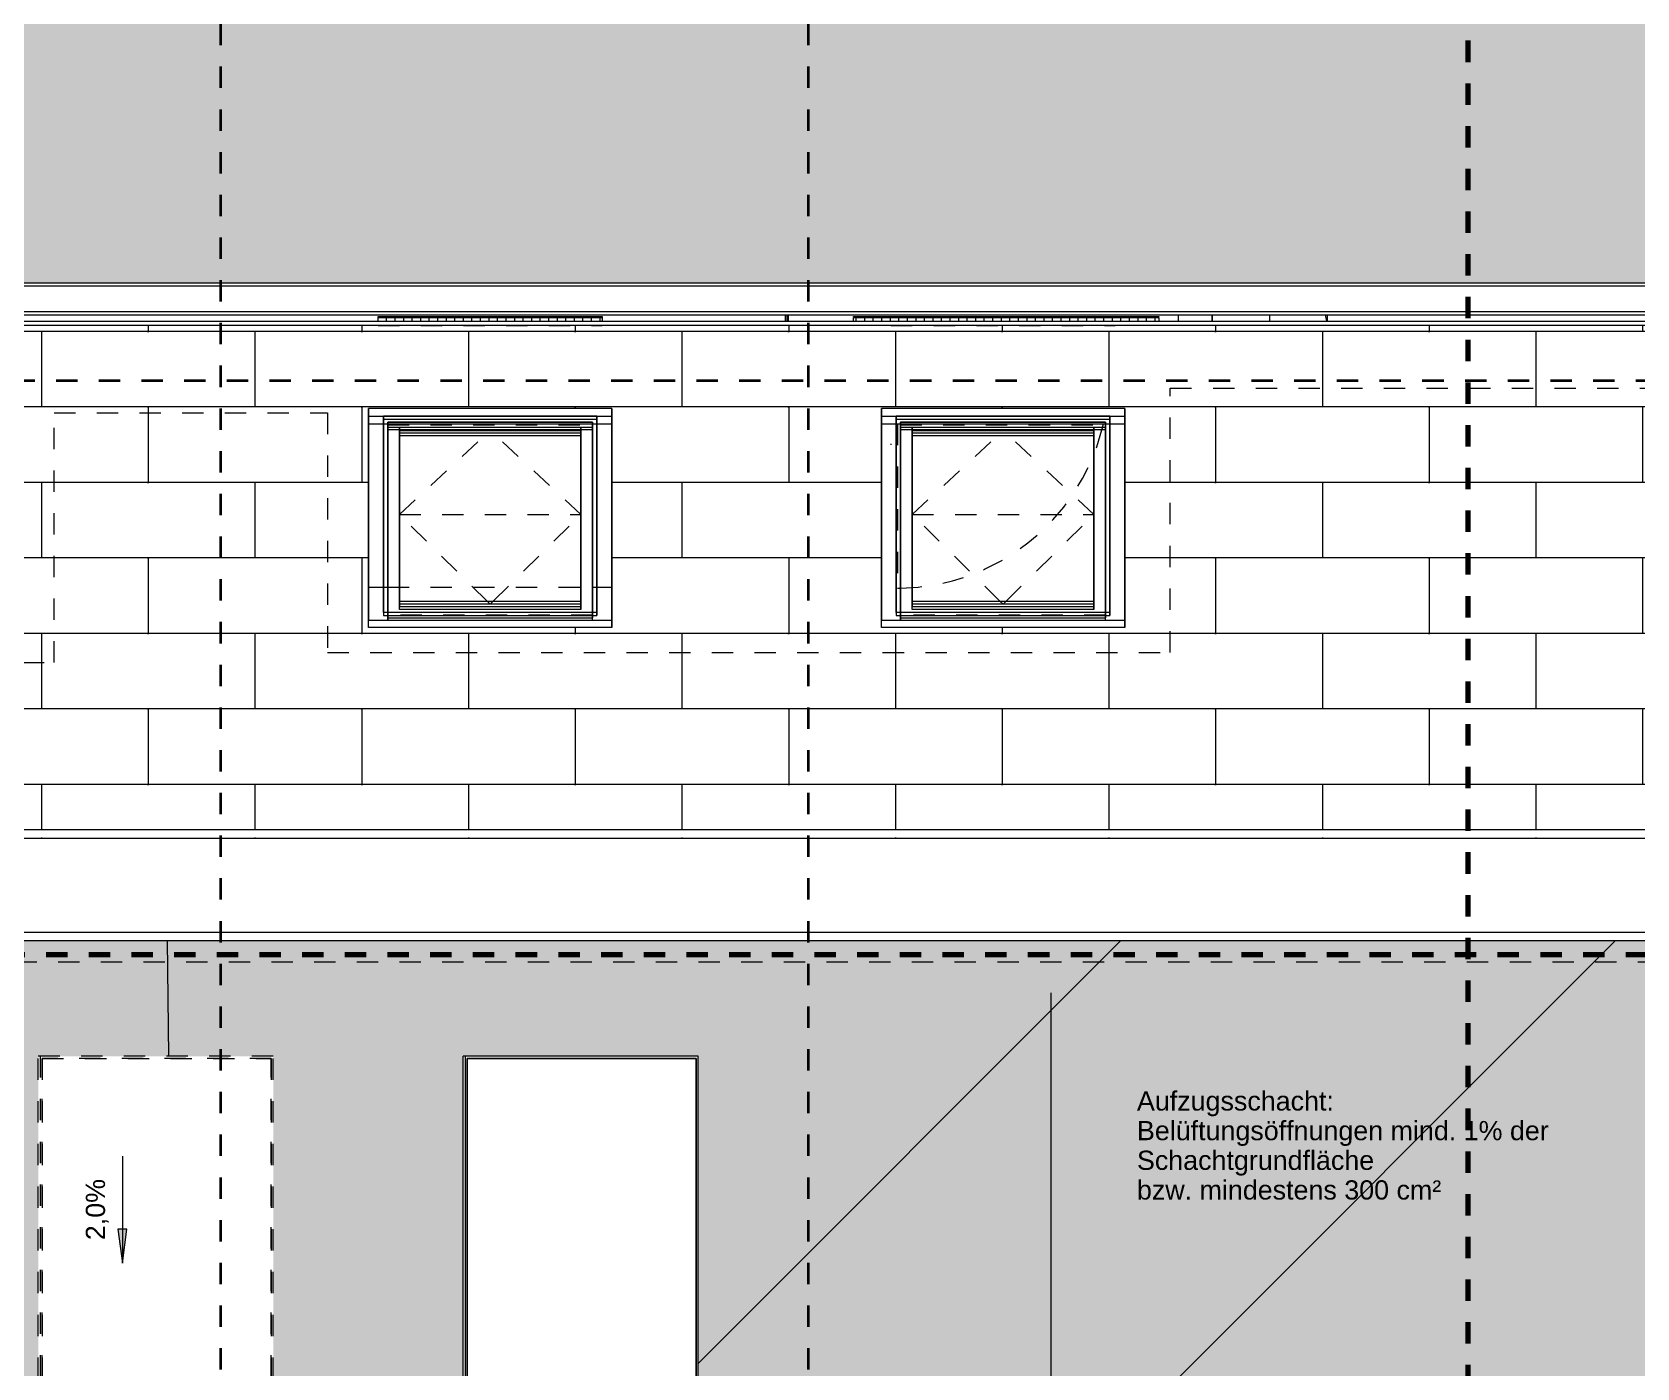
# Model space of a CAD drawing. Header units: metres. Extents: x 3.3 to 48.5, y 58.8 to 100.4.
# Drawn here: x 14.54 to 22.06, y 82.94 to 89.19 of the extents above; entities that cross this region are included whole.
import ezdxf

# ---------------------------------------------------------------- set-up
doc = ezdxf.new("R2010")
doc.units = ezdxf.units.M
for name, pattern in [('Achse', [0.009, 0.005, -0.002, 0, -0.002]), ('Strich', [0.00635, 0.003175, -0.003175]), ('Strich Punkt Mittel', [0.015875, 0.00635, -0.004763, 0, -0.004763]), ('Verdeckt', [0.003, 0.002, -0.001]), ('Verdeckt Oben', [0.00225, 0.0015, -0.00075])]:
    doc.linetypes.add(name, pattern=pattern)
for name, color, linetype, lineweight in [('A-DETL-GENF_', 92, 'Continuous', 13), ('A-FLOR-HRAL', 11, 'Continuous', 5), ('A-ROOF-OTLN', 132, 'Continuous', 5), ('A-ROOF-PATT', 132, 'Continuous', 13), ('A_2D', 7, 'Continuous', 5), ('A_Dach', 7, 'Continuous', 13), ('A_Decken', 8, 'Continuous', 13), ('A_Durchbruch', 7, 'Verdeckt', 5), ('A_Fenster', 7, 'Continuous', 13), ('A_Gelaender', 7, 'Continuous', 13), ('A_Raeume', 7, 'Continuous', 13), ('A_Raeume_', 7, 'Continuous', 5), ('A_Raster_', 1, 'Continuous', 9), ('A_Waende', 7, 'Continuous', 13), ('G-ANNO-DIMS_', 111, 'Continuous', 9), ('G-ANNO-SYMB_', 111, 'Continuous', 9), ('M-EQPM', 50, 'Continuous', 5), ('S-STRS', 31, 'Continuous', 13), ('S-STRS-ANNO_', 31, 'Continuous', 5), ('Text', 250, 'Continuous', 9)]:
    doc.layers.add(name, color=color, linetype=linetype, lineweight=lineweight)
doc.styles.add('Arial_1', font='arial.ttf', dxfattribs={"height": 0.09})
pattern_1 = [(228.007, (0.18288, 0.31208), (-2.0318916186, -2.2854183216), [0.03417, -3.383]), (184.969, (0.16002, 0.28669), (3.0484561691, 0.2540019391), [0.05864, -5.805]), (132.516, (0.1016, 0.28161), (2.5403073697, -2.7937891523), [0.04134, -4.093]), (267.273, (0.00254, 0.21812), (0.253996185, 5.0786668393), [0.05339, -5.286]), (292.838, (0, 0.16479), (-1.2698527249, 3.0470029274), [0.05235, -5.183]), (357.274, (0.02032, 0.11654), (-5.07967014, 0.2539551053), [0.0534, -5.287]), (37.689, (0.07366, 0.114), (-3.3023081407, -2.5397638277), [0.07061, -6.991]), (72.252, (0.12954, 0.15717), (1.778005175, 5.5869097272), [0.06666, -6.599]), (121.435, (0.14986, 0.22066), (-2.0322483687, 3.3017026713), [0.05357, -5.304]), (175.237, (0.12192, 0.26637), (2.793562267, -0.253928434), [0.06117, -2.997]), (222.392, (0.06096, 0.27145), (-3.04766884196, -2.7931589737), [0.0791, -7.831]), (138.82, (0.254, 0.21558), (-1.777671267, 1.5233964025), [0.027, -2.673]), (171.471, (0.23368, 0.23336), (3.3021888525, -0.5079247348), [0.05137, -5.085]), (224.994, (0.18288, 0.24098), (1.7e-06, -0.25395033), [0.03592, -0.32326]), (203.194, (0.1651, 0.27145), (1.269649148, 0.507732472), [0.01934, -1.915]), (291.805, (0.14732, 0.26383), (-0.25399169, 0.761853061), [0.02735, -1.34]), (30.959, (0.15748, 0.23844), (0.762001806, 0.507900117), [0.04443, -1.437]), (161.569, (0.19558, 0.26129), (0.50799946, -0.25394648), [0.03213, -0.77107]), (16.386, (0, 0.26383), (2.5402409495, 0.7618958376), [0.04501, -4.456]), (70.343, (0.04318, 0.27653), (-1.0158409634, -2.7930526678), [0.03775, -3.738]), (293.203, (0.19558, 0.31208), (-0.507931902, 1.269569378), [0.03868, -1.895]), (343.614, (0.21082, 0.27653), (-2.5402409495, 0.7618958376), [0.04501, -4.456]), (339.448, (0, 0.10638), (-1.269562447, 0.507723815), [0.0434, -2.127]), (294.779, (0.04064, 0.09115), (-1.270170545, 2.793875891), [0.03636, -3.6]), (66.797, (0.19812, 0.05813), (0.507931902, 1.269569378), [0.03868, -1.895]), (17.351, (0.21336, 0.09369), (-3.3023008244, -1.015905403), [0.04258, -4.215]), (69.44, (0.07366, 0.05813), (-0.507910437, -1.269488031), [0.0217, -2.148]), (101.312, (0.18288, 0.05813), (-0.25401686, 1.015909677), [0.01295, -1.282]), (165.966, (0.18034, 0.07083), (0.762001095, -0.25395347), [0.05236, -0.99489]), (186.008, (0.12954, 0.08353), (2.540368142, 0.2539986755), [0.04853, -4.804]), (303.695, (0.15748, 0.21558), (-0.25399657, 0.50789492), [0.03663, -0.87906]), (353.159, (0.1778, 0.18511), (4.3182463913, -0.5078916343), [0.06396, -6.332]), (60.941, (0.2413, 0.17749), (-1.015812906, -1.777341202), [0.02615, -2.589]), (90, (0.254, 0.20034), (-0.254, 0.25395), [0.01524, -0.23871]), (120.261, (0.12446, 0.09115), (1.015775651, -1.7772852853), [0.03528, -3.493]), (48.007, (0.10668, 0.12162), (2.0318916186, 2.2854183216), [0.06834, -3.349]), (0, (0.1524, 0.1724), (0.254, 0.25395), [0.06604, -0.18796]), (325.31, (0.21844, 0.17241), (-2.5398141737, 1.7775269018), [0.04016, -3.976]), (254.052, (0.25146, 0.14955), (-0.253856876, -1.015327533), [0.03698, -1.812]), (207.641, (0.2413, 0.114), (-4.8256903689, -2.5392983613), [0.06021, -5.961]), (175.427, (0.18796, 0.08607), (-3.3022641056, 0.2539653403), [0.0637, -6.307])]
pattern_2 = [(270, (0, 0.6096), (0.04, 0), [])]

# ---------------------------------------------------------------- blocks, each defined once
blk = doc.blocks.new('Fens_Dach_1tlg1 - KF_1140X1400-4329857-263_PP_DDS_BT1')
at = {"layer": 'A_Fenster'}
for p, q in [((19.6577, 87.4287), (18.5177, 87.4287)), ((18.5177, 87.4287), (18.5177, 86.4388)), ((18.5177, 87.3934), (18.5177, 87.4287)), ((18.5177, 86.4034), (18.5177, 87.3934)), ((18.5177, 87.3934), (18.5877, 87.3934)), ((18.5877, 87.3934), (19.5877, 87.3934)), ((18.5877, 86.4741), (18.5877, 87.3934)), ((18.5877, 87.3934), (18.5877, 87.3792)), ((19.5877, 87.3934), (18.5877, 87.3934)), ((18.5877, 87.3792), (18.5877, 86.46)), ((18.5877, 87.3792), (19.5877, 87.3792)), ((18.6077, 86.4741), (18.6077, 87.3651)), ((18.6077, 87.3651), (19.5677, 87.3651)), ((18.6077, 87.3297), (18.6077, 87.3651)), ((18.6077, 86.4741), (18.6077, 87.3651)), ((18.6077, 87.3651), (18.6077, 87.3403)), ((19.5677, 87.3651), (18.6077, 87.3651)), ((19.5677, 87.3651), (19.5677, 86.4741)), ((19.5677, 87.3651), (19.5677, 87.3297)), ((19.5677, 87.3651), (19.5677, 86.4741)), ((19.5677, 87.3403), (19.5677, 87.3651)), ((19.5877, 87.3934), (19.6577, 87.3934)), ((19.5877, 87.3934), (19.5877, 86.4741)), ((19.5877, 87.3792), (19.5877, 87.3934)), ((19.5877, 86.46), (19.5877, 87.3792)), ((19.6577, 86.4388), (19.6577, 87.4287)), ((19.6577, 87.4287), (19.6577, 87.3934)), ((19.6577, 87.3934), (19.6577, 86.4034)), ((18.6077, 87.3403), (18.6077, 86.4741)), ((18.6627, 87.3403), (18.6077, 87.3403)), ((19.5677, 87.3297), (18.6077, 87.3297)), ((18.6077, 87.3297), (18.6077, 86.4741)), ((18.6627, 87.3258), (18.6627, 87.3403)), ((19.5127, 87.3403), (18.6627, 87.3403)), ((18.6627, 87.3403), (18.6627, 86.5271)), ((19.5127, 87.3403), (18.6627, 87.3403)), ((18.6627, 86.5127), (18.6627, 87.3258)), ((18.6627, 87.3258), (18.6627, 87.3159)), ((18.6627, 87.3258), (19.5127, 87.3258)), ((18.6627, 87.3014), (18.6627, 87.3258)), ((18.6627, 87.3159), (18.6627, 86.5028)), ((18.6627, 87.3159), (19.5127, 87.3159)), ((18.6627, 86.5028), (18.6627, 87.3014)), ((19.5127, 87.3014), (18.6627, 87.3014)), ((19.5677, 87.3403), (19.5127, 87.3403)), ((19.5127, 87.3403), (19.5127, 87.3258)), ((19.5127, 86.5271), (19.5127, 87.3403)), ((19.5127, 87.3159), (19.5127, 87.3258)), ((19.5127, 87.3258), (19.5127, 86.5127)), ((19.5127, 87.3258), (19.5127, 87.3014)), ((19.5127, 86.5028), (19.5127, 87.3159)), ((19.5127, 87.3014), (19.5127, 86.5028)), ((19.5677, 86.4741), (19.5677, 87.3403)), ((19.5677, 86.4741), (19.5677, 87.3297)), ((19.5877, 86.4741), (18.5877, 86.4741)), ((18.5877, 86.4741), (18.5877, 86.46)), ((18.5877, 86.46), (19.5877, 86.46)), ((19.5677, 86.4741), (18.6077, 86.4741)), ((18.6077, 86.4741), (18.6077, 86.46)), ((18.6077, 86.46), (18.6077, 86.4741)), ((19.5677, 86.4741), (18.6077, 86.4741)), ((18.6077, 86.4741), (18.6077, 86.46)), ((18.6077, 86.4741), (18.6077, 86.46)), ((18.6077, 86.46), (18.6077, 86.4494)), ((18.6077, 86.4388), (18.6077, 86.46)), ((18.6077, 86.46), (18.6077, 86.4494)), ((18.6077, 86.46), (18.6077, 86.4494)), ((18.6627, 86.4883), (18.6627, 86.5271)), ((18.6627, 86.5271), (19.5127, 86.5271)), ((18.6627, 86.5028), (18.6627, 86.5127)), ((19.5127, 86.5127), (18.6627, 86.5127)), ((18.6627, 86.5028), (19.5127, 86.5028)), ((18.6627, 86.4883), (18.6627, 86.5028)), ((19.5127, 86.4883), (18.6627, 86.4883)), ((19.5127, 86.4883), (19.5127, 86.5271)), ((19.5127, 86.5127), (19.5127, 86.5028)), ((19.5127, 86.5028), (19.5127, 86.4883)), ((19.5677, 86.46), (19.5677, 86.4741)), ((19.5677, 86.46), (19.5677, 86.4741)), ((19.5677, 86.4741), (19.5677, 86.46)), ((19.5677, 86.46), (19.5677, 86.4741)), ((19.5677, 86.4494), (19.5677, 86.46)), ((19.5677, 86.4388), (19.5677, 86.46)), ((19.5677, 86.46), (19.5677, 86.4494)), ((19.5677, 86.4494), (19.5677, 86.46)), ((19.5877, 86.4741), (19.5877, 86.46)), ((18.5177, 86.4388), (19.6577, 86.4388)), ((18.5177, 86.4034), (18.5177, 86.4388)), ((19.6577, 86.4034), (18.5177, 86.4034)), ((18.6077, 86.4494), (18.6077, 86.4388)), ((18.6077, 86.4494), (19.5677, 86.4494)), ((18.6077, 86.4388), (19.5677, 86.4388)), ((19.5677, 86.4388), (19.5677, 86.4494)), ((19.6577, 86.4034), (19.6577, 86.4388))]:
    blk.add_line(p, q, dxfattribs=at)
at = {"layer": 'A_Fenster', "linetype": 'Verdeckt', "lineweight": 5}
for p, q in [((18.6077, 86.4741), (18.6077, 87.3523)), ((18.6077, 87.3523), (19.5677, 87.3523)), ((18.6627, 86.9334), (19.0877, 87.3258)), ((19.5127, 86.9334), (19.0877, 87.3258)), ((19.5677, 87.3523), (19.5677, 86.4741)), ((18.6627, 86.9334), (19.5127, 86.9334)), ((19.073, 86.5271), (18.6627, 86.9334)), ((19.1023, 86.5271), (19.5127, 86.9334)), ((18.6077, 86.4614), (18.6077, 86.4741)), ((19.5677, 86.4614), (18.6077, 86.4614)), ((19.0877, 86.5127), (19.073, 86.5271)), ((19.0877, 86.5127), (19.1023, 86.5271)), ((19.5677, 86.4741), (19.5677, 86.4614))]:
    blk.add_line(p, q, dxfattribs=at)
blk = doc.blocks.new('Fens_Dach_1tlg1 - KF_1140X1400-V8-263_PP_DDS_BT1')
at = {"layer": 'A_Fenster'}
for p, q in [((37.8502, 87.4287), (36.7102, 87.4287)), ((36.7102, 87.4287), (36.7102, 86.4388)), ((36.7102, 87.3934), (36.7102, 87.4287)), ((36.7102, 86.4034), (36.7102, 87.3934)), ((36.7102, 87.3934), (36.7802, 87.3934)), ((36.7802, 87.3934), (37.7802, 87.3934)), ((36.7802, 86.4741), (36.7802, 87.3934)), ((36.7802, 87.3934), (36.7802, 87.3792)), ((37.7802, 87.3934), (36.7802, 87.3934)), ((36.7802, 87.3792), (36.7802, 86.46)), ((36.7802, 87.3792), (37.7802, 87.3792)), ((36.8002, 86.4741), (36.8002, 87.3651)), ((36.8002, 87.3651), (37.7602, 87.3651)), ((36.8002, 87.3297), (36.8002, 87.3651)), ((36.8002, 86.4741), (36.8002, 87.3651)), ((36.8002, 87.3651), (36.8002, 87.3403)), ((37.7602, 87.3651), (36.8002, 87.3651)), ((37.7602, 87.3651), (37.7602, 86.4741)), ((37.7602, 87.3651), (37.7602, 87.3297)), ((37.7602, 87.3651), (37.7602, 86.4741)), ((37.7602, 87.3403), (37.7602, 87.3651)), ((37.7802, 87.3934), (37.8502, 87.3934)), ((37.7802, 87.3934), (37.7802, 86.4741)), ((37.7802, 87.3792), (37.7802, 87.3934)), ((37.7802, 86.46), (37.7802, 87.3792)), ((37.8502, 86.4388), (37.8502, 87.4287)), ((37.8502, 87.4287), (37.8502, 87.3934)), ((37.8502, 87.3934), (37.8502, 86.4034)), ((36.8002, 87.3403), (36.8002, 86.4741)), ((36.8552, 87.3403), (36.8002, 87.3403)), ((37.7602, 87.3297), (36.8002, 87.3297)), ((36.8002, 87.3297), (36.8002, 86.4741)), ((36.8552, 87.3258), (36.8552, 87.3403)), ((37.7052, 87.3403), (36.8552, 87.3403)), ((36.8552, 87.3403), (36.8552, 86.5271)), ((37.7052, 87.3403), (36.8552, 87.3403)), ((36.8552, 86.5127), (36.8552, 87.3258)), ((36.8552, 87.3258), (36.8552, 87.3159)), ((36.8552, 87.3258), (37.7052, 87.3258)), ((36.8552, 87.3014), (36.8552, 87.3258)), ((36.8552, 87.3159), (36.8552, 86.5028)), ((36.8552, 87.3159), (37.7052, 87.3159)), ((36.8552, 86.5028), (36.8552, 87.3014)), ((37.7052, 87.3014), (36.8552, 87.3014)), ((37.7602, 87.3403), (37.7052, 87.3403)), ((37.7052, 87.3403), (37.7052, 87.3258)), ((37.7052, 86.5271), (37.7052, 87.3403)), ((37.7052, 87.3159), (37.7052, 87.3258)), ((37.7052, 87.3258), (37.7052, 86.5127)), ((37.7052, 87.3258), (37.7052, 87.3014)), ((37.7052, 86.5028), (37.7052, 87.3159)), ((37.7052, 87.3014), (37.7052, 86.5028)), ((37.7602, 86.4741), (37.7602, 87.3403)), ((37.7602, 86.4741), (37.7602, 87.3297)), ((37.7802, 86.4741), (36.7802, 86.4741)), ((36.7802, 86.4741), (36.7802, 86.46)), ((36.7802, 86.46), (37.7802, 86.46)), ((37.7602, 86.4741), (36.8002, 86.4741)), ((36.8002, 86.4741), (36.8002, 86.46)), ((36.8002, 86.46), (36.8002, 86.4741)), ((37.7602, 86.4741), (36.8002, 86.4741)), ((36.8002, 86.4741), (36.8002, 86.46)), ((36.8002, 86.4741), (36.8002, 86.46)), ((36.8002, 86.46), (36.8002, 86.4494)), ((36.8002, 86.4388), (36.8002, 86.46)), ((36.8002, 86.46), (36.8002, 86.4494)), ((36.8002, 86.46), (36.8002, 86.4494)), ((36.8552, 86.4883), (36.8552, 86.5271)), ((36.8552, 86.5271), (37.7052, 86.5271)), ((36.8552, 86.5028), (36.8552, 86.5127)), ((37.7052, 86.5127), (36.8552, 86.5127)), ((36.8552, 86.5028), (37.7052, 86.5028)), ((36.8552, 86.4883), (36.8552, 86.5028)), ((37.7052, 86.4883), (36.8552, 86.4883)), ((37.7052, 86.4883), (37.7052, 86.5271)), ((37.7052, 86.5127), (37.7052, 86.5028)), ((37.7052, 86.5028), (37.7052, 86.4883)), ((37.7602, 86.46), (37.7602, 86.4741)), ((37.7602, 86.46), (37.7602, 86.4741)), ((37.7602, 86.4741), (37.7602, 86.46)), ((37.7602, 86.46), (37.7602, 86.4741)), ((37.7602, 86.4494), (37.7602, 86.46)), ((37.7602, 86.4388), (37.7602, 86.46)), ((37.7602, 86.46), (37.7602, 86.4494)), ((37.7602, 86.4494), (37.7602, 86.46)), ((37.7802, 86.4741), (37.7802, 86.46)), ((36.7102, 86.4388), (37.8502, 86.4388)), ((36.7102, 86.4034), (36.7102, 86.4388)), ((37.8502, 86.4034), (36.7102, 86.4034)), ((36.8002, 86.4494), (36.8002, 86.4388)), ((36.8002, 86.4494), (37.7602, 86.4494)), ((36.8002, 86.4388), (37.7602, 86.4388)), ((37.7602, 86.4388), (37.7602, 86.4494)), ((37.8502, 86.4034), (37.8502, 86.4388))]:
    blk.add_line(p, q, dxfattribs=at)
at = {"layer": 'A_Fenster', "linetype": 'Verdeckt', "lineweight": 5}
for p, q in [((36.8002, 86.4741), (36.8002, 87.3523)), ((36.8002, 87.3523), (37.7602, 87.3523)), ((36.8552, 86.9334), (37.2802, 87.3258)), ((37.7052, 86.9334), (37.2802, 87.3258)), ((37.7602, 87.3523), (37.7602, 86.4741)), ((36.8552, 86.9334), (37.7052, 86.9334)), ((37.2655, 86.5271), (36.8552, 86.9334)), ((37.2948, 86.5271), (37.7052, 86.9334)), ((36.8002, 86.4614), (36.8002, 86.4741)), ((37.7602, 86.4614), (36.8002, 86.4614)), ((37.2802, 86.5127), (37.2655, 86.5271)), ((37.2802, 86.5127), (37.2948, 86.5271)), ((37.7602, 86.4741), (37.7602, 86.4614))]:
    blk.add_line(p, q, dxfattribs=at)
blk = doc.blocks.new('Fens_1tlg_OL - DF_OL_DK_1120x2400-10146496-263_PP_DDS_BT1')
at = {"layer": 'A_Fenster', "linetype": 'Verdeckt Oben', "lineweight": 5}
blk.add_line((-0.525, 0.26), (0.525, 0.26), dxfattribs=at)
blk = doc.blocks.new('Fens_1tlg_OL - DF_OL_DK_1120x2400-V14-263_PP_DDS_BT1')
at = {"layer": 'A_Fenster', "linetype": 'Verdeckt Oben', "lineweight": 5}
blk.add_line((-0.525, 0.26), (0.525, 0.26), dxfattribs=at)
at = {"layer": 'A_Fenster', "linetype": 'Verdeckt', "lineweight": 5}
blk.add_line((-0.495, -0.2), (-0.495, -0.97), dxfattribs=at)
for start, end in [(345.46468, 346.15385), (346.15385, 347.15014), (270.87023, 345.46468), (270, 270.87023)]:
    blk.add_arc((-0.495, 0.02), 0.99, start, end, dxfattribs=at)
blk = doc.blocks.new('Basiswand _ Attika_BLE_0340_0100 - ___-7444952-263_PP_DDS_BT1')
at = {"layer": 'A_Waende'}
for p, q in [((10.8427, 85.458), (39.4827, 85.458)), ((11.3627, 84.938), (38.9627, 84.938))]:
    blk.add_line(p, q, dxfattribs=at)
blk = doc.blocks.new('Allg_Sollarkollektor - Allg_Sollarkollektor-8320967-263_PP_DDS_BT1')
at = {"layer": 'A_2D', "lineweight": 13}
for p, q in [((-0.855, 0.5548), (-0.855, -0.5367)), ((0.855, 0.5548), (-0.855, 0.5548)), ((-0.845, 0.5451), (-0.845, -0.527)), ((0.845, 0.5451), (-0.845, 0.5451)), ((-0.845, 0.5451), (0.845, 0.5451)), ((-0.845, -0.527), (-0.845, 0.5451)), ((0.845, -0.527), (0.845, 0.5451)), ((0.845, 0.5451), (0.845, -0.527)), ((0.855, -0.5367), (0.855, 0.5548)), ((-0.855, -0.5367), (0.855, -0.5367)), ((-0.855, -0.5367), (-0.855, -0.5457)), ((0.855, -0.5457), (-0.855, -0.5457)), ((-0.845, -0.527), (0.845, -0.527)), ((0.845, -0.527), (-0.845, -0.527)), ((0.855, -0.5367), (0.855, -0.5457))]:
    blk.add_line(p, q, dxfattribs=at)
blk = doc.blocks.new('Allg_Sollarkollektor - Allg_Sollarkollektor-V25-263_PP_DDS_BT1')
at = {"layer": 'A_2D', "color": 8, "linetype": 'Strich', "lineweight": 13}
for p, q in [((-0.855, 0.5548), (-0.855, -0.5367)), ((0.855, 0.5548), (-0.855, 0.5548)), ((-0.845, 0.5451), (-0.845, -0.527)), ((0.845, 0.5451), (-0.845, 0.5451)), ((-0.845, 0.5451), (0.845, 0.5451)), ((-0.845, -0.527), (-0.845, 0.5451)), ((0.845, -0.527), (0.845, 0.5451)), ((0.845, 0.5451), (0.845, -0.527)), ((0.855, -0.5367), (0.855, 0.5548)), ((-0.855, -0.5367), (0.855, -0.5367)), ((-0.855, -0.5367), (-0.855, -0.5457)), ((0.855, -0.5457), (-0.855, -0.5457)), ((-0.845, -0.527), (0.845, -0.527)), ((0.845, -0.527), (-0.845, -0.527)), ((0.855, -0.5367), (0.855, -0.5457))]:
    blk.add_line(p, q, dxfattribs=at)
blk = doc.blocks.new('HLS_Rigol - 20x8cm-10326687-263_PP_DDS_BT1')
at = {"layer": 'M-EQPM'}
h = blk.add_hatch(dxfattribs=at)
h.set_pattern_fill('FP_22', color=256, style=0, pattern_type=2)
h.set_pattern_definition(pattern_2)
h.paths.add_polyline_path([(0.4062, 0.0775), (1.43, 0.0775), (1.43, 0.095), (0, 0.095), (0, 0.0775), (0.4032, 0.0775)])
for p, q in [((0, 0.097), (0, 0.1)), ((0, 0.1), (1.43, 0.1)), ((0, 0.1), (1.43, 0.1)), ((0, 0.097), (1.43, 0.097)), ((0, 0.0775), (0, 0.095)), ((0, 0.095), (1.43, 0.095)), ((1.43, 0.1), (1.43, 0.097)), ((1.43, 0.095), (1.43, 0.0775))]:
    blk.add_line(p, q, dxfattribs=at)
blk = doc.blocks.new('HLS_Rigol - 20x8cm-V31-263_PP_DDS_BT1')
at = {"layer": 'M-EQPM'}
h = blk.add_hatch(dxfattribs=at)
h.set_pattern_fill('FP_22', color=256, style=0, pattern_type=2)
h.set_pattern_definition(pattern_2)
h.paths.add_polyline_path([(0.5389, 0.0775), (1.05, 0.0775), (1.05, 0.095), (0, 0.095), (0, 0.0775), (0.1854, 0.0775)])
for p, q in [((0, 0.097), (0, 0.1)), ((0, 0.1), (1.05, 0.1)), ((0, 0.1), (1.05, 0.1)), ((0, 0.097), (1.05, 0.097)), ((0, 0.0775), (0, 0.095)), ((0, 0.095), (1.05, 0.095)), ((1.05, 0.1), (1.05, 0.097)), ((1.05, 0.095), (1.05, 0.0775))]:
    blk.add_line(p, q, dxfattribs=at)
blk = doc.blocks.new('Geländer - Geländer-8819382-263_PP_DDS_BT1')
at = {"layer": 'A_Gelaender', "lineweight": 5}
for p, q in [((18.0744, 87.868), (18.0744, 87.838)), ((18.0824, 87.838), (18.0824, 87.868))]:
    blk.add_line(p, q, dxfattribs=at)
blk = doc.blocks.new('Allg_Rollladenkasten - 0130x032-10445004-263_PP_DDS_BT1')
at = {"layer": 'A_2D', "lineweight": 13}
blk.add_line((-0.525, -0.633), (-0.525, -0.629), dxfattribs=at)

msp = doc.modelspace()

# ---------------------------------------------------------------- hatches: boundary and pattern name
at = {"layer": 'A-DETL-GENF_'}
h = msp.add_hatch(color=7, dxfattribs=at)
h.paths.add_polyline_path([(34.721, 60.695), (48.5147, 60.9742), (48.5147, 89.3718), (26.922, 90.2112), (3.2658, 93.9965), (3.2658, 60.8843), (3.9728, 60.8797), (34.7182, 60.695)])
h.paths.add_polyline_path([(45.7835, 66.2829), (45.7835, 66.2829), (45.7971, 66.2829)])
h.paths.add_polyline_path([(7.7127, 68.818), (7.6627, 68.818), (7.6627, 82.3889), (5.6628, 82.387), (5.6627, 82.388), (5.6627, 87.528), (7.6427, 87.528), (7.6427, 88.018), (22.2377, 88.018), (22.2377, 88.998), (25.5977, 88.998), (25.5977, 88.018), (42.6827, 88.018), (42.6827, 87.528), (44.6627, 87.528), (44.6627, 82.388), (42.6627, 82.388), (42.6627, 70.798), (42.3177, 70.798), (42.3177, 68.818), (36.1777, 68.818), (36.1777, 70.8006), (28.7649, 70.8006), (28.7649, 70.578), (28.5449, 70.578), (28.5449, 70.8004), (21.6481, 70.7965), (21.6481, 68.818), (15.5127, 68.818), (15.5127, 70.8167), (11.8027, 70.8167), (11.8027, 68.818), (8.9219, 68.818)])
at = {"layer": 'A-ROOF-PATT', "lineweight": 5}
h = msp.add_hatch(dxfattribs=at)
h.set_pattern_fill('FP_19', color=256, style=0, pattern_type=2)
h.set_pattern_definition([(180, (0.0827, 43.595), (-1, -0.70711), [1, 0]), (180, (0.0827, 43.241), (-1, -0.70711), [1, 0]), (270, (-0.4173, 43.948), (1, -0.70711), [0.35355, -0.35355]), (270, (-0.9173, 43.595), (1, -0.70711), [0.35355, -0.35355])])
h.paths.add_polyline_path([(12.457, 85.418), (22.4177, 85.418), (22.4177, 85.4208), (10.8827, 85.4208), (10.8827, 85.418), (12.2802, 85.418)])
h.paths.add_polyline_path([(10.9347, 85.458), (22.4177, 85.458), (22.4177, 87.818), (10.8827, 87.818), (10.8827, 85.458)])
h.paths.add_polyline_path([(13.5175, 86.4034), (12.1652, 86.4034), (12.1652, 87.4287), (14.4452, 87.4287), (14.4452, 86.4034), (13.5635, 86.4034)])
h.paths.add_polyline_path([(18.5177, 86.4034), (18.5177, 87.4287), (19.6577, 87.4287), (19.6577, 86.4034), (18.8201, 86.4034)])
h.paths.add_polyline_path([(16.6991, 86.4034), (16.1152, 86.4034), (16.1152, 87.4287), (17.2552, 87.4287), (17.2552, 86.4034)])
h = msp.add_hatch(dxfattribs=at)
h.set_pattern_fill('FP_3', color=256, style=0, pattern_type=2)
h.set_pattern_definition(pattern_1)
h.paths.add_polyline_path([(15.0939, 80.5417), (15.2222, 80.5417), (15.2178, 80.9225), (14.7132, 80.9225), (15.0465, 80.5892)])
h.paths.add_polyline_path([(14.5684, 81.0672), (14.5684, 82.6325), (15.1982, 82.6325), (15.1976, 82.6866), (14.5684, 82.6866), (14.5684, 84.3966), (15.178, 84.3966), (15.1718, 84.938), (11.3627, 84.938), (11.3627, 84.273), (12.5594, 83.0763), (12.5594, 84.3966), (13.66, 84.3966), (13.66, 82.6866), (12.9491, 82.6866), (13.0032, 82.6325), (13.66, 82.6325), (13.66, 81.9757), (14.5238, 81.1119)])
h = msp.add_hatch(dxfattribs=at)
h.set_pattern_fill('FP_3', color=256, style=0, pattern_type=2)
h.set_pattern_definition(pattern_1)
h.paths.add_polyline_path([(15.2242, 80.5417), (15.2439, 80.5417), (15.2439, 80.7605), (15.4627, 80.7605), (15.6247, 80.9225), (15.2198, 80.9225), (15.2236, 80.5892)])
h.paths.add_polyline_path([(15.669, 80.9668), (16.5593, 81.8572), (16.5593, 82.6325), (17.3347, 82.6325), (17.3888, 82.6866), (16.5593, 82.6866), (16.5593, 84.3966), (17.6599, 84.3966), (17.6599, 82.9577), (19.6402, 84.938), (15.1738, 84.938), (15.18, 84.3966), (15.669, 84.3966), (15.669, 82.6866), (15.1996, 82.6866), (15.2002, 82.6325), (15.669, 82.6325), (15.669, 80.9676)])
h = msp.add_hatch(dxfattribs=at)
h.set_pattern_fill('FP_12', color=256, style=0, pattern_type=2)
h.set_pattern_definition([(228.018, (0.21487, 0.254), (-2.0314528123, -2.2858083747), [0.03417, -3.383]), (184.971, (0.19201, 0.2286), (3.0474510622, 0.2540216987), [0.05863, -5.804]), (132.505, (0.1336, 0.22352), (2.5397709538, -2.7942768048), [0.04134, -4.093]), (267.274, (0.03456, 0.16002), (0.2539551053, 5.07967014), [0.0534, -5.287]), (292.83, (0.03202, 0.10668), (-1.2698152688, 3.0481018627), [0.05236, -5.184]), (357.273, (0.05234, 0.05842), (-5.0786668393, 0.253996185), [0.05339, -5.286]), (37.7, (0.10567, 0.05588), (-3.301035372, -2.5397783393), [0.07061, -6.99]), (72.259, (0.16154, 0.09906), (1.7776368311, 5.5880763064), [0.06667, -6.6]), (121.425, (0.18185, 0.16256), (-2.0316720819, 3.3020573153), [0.05358, -5.304]), (175.235, (0.15392, 0.20828), (2.7935534013, -0.254025948), [0.06116, -2.997]), (222.403, (0.09297, 0.21336), (-3.0471325378, -2.7937440326), [0.0791, -7.831]), (138.808, (0.28597, 0.15748), (-1.7773521685, 1.5237686836), [0.027, -2.673]), (171.468, (0.26566, 0.17526), (3.30117332, -0.5079492745), [0.05136, -5.084]), (225.006, (0.21487, 0.18288), (5.4e-06, -0.25399983), [0.03592, -0.32326]), (203.203, (0.19709, 0.21336), (1.269569378, 0.507931902), [0.01934, -1.915]), (291.797, (0.17931, 0.20574), (-0.253942868, 0.76200551), [0.02736, -1.34]), (30.969, (0.18947, 0.18034), (0.761847982, 0.508005658), [0.04443, -1.436]), (161.562, (0.22756, 0.2032), (0.50789886, -0.25399589), [0.03212, -0.77095]), (16.393, (0.03202, 0.20574), (2.539188499, 0.7619239566), [0.045, -4.455]), (70.35, (0.0752, 0.21844), (-1.015826576, -2.7941218824), [0.03776, -3.738]), (293.194, (0.22756, 0.254), (-0.507732472, 1.269649148), [0.03869, -1.896]), (343.607, (0.2428, 0.21844), (-2.539188499, 0.7619239566), [0.045, -4.455]), (339.44, (0.03202, 0.04826), (-1.269488031, 0.507910437), [0.0434, -2.126]), (294.771, (0.07266, 0.03302), (-1.269780434, 2.794053213), [0.03637, -3.6]), (66.806, (0.2301, 0), (0.507732472, 1.269649148), [0.03869, -1.896]), (17.357, (0.24534, 0.03556), (-3.3012399564, -1.015952889), [0.04257, -4.214]), (69.448, (0.10567, 0), (-0.507723815, -1.269562447), [0.0217, -2.148]), (101.308, (0.21487, 0), (-0.25393613, 1.01592937), [0.01295, -1.282]), (165.961, (0.21233, 0.0127), (0.761850388, -0.25399813), [0.05235, -0.99472]), (186.01, (0.16154, 0.0254), (2.5393647706, 0.2539826489), [0.04852, -4.803]), (303.685, (0.18947, 0.15748), (-0.253946744, 0.50799749), [0.03663, -0.87912]), (353.156, (0.20979, 0.127), (4.3172269179, -0.50799857), [0.06394, -6.33]), (60.95, (0.27328, 0.11938), (-1.016019282, -1.77837494), [0.02615, -2.589]), (90, (0.28597, 0.14224), (-0.25395, 0.254), [0.01524, -0.23876]), (120.251, (0.15646, 0.03302), (1.0159692298, -1.7783263712), [0.03528, -3.493]), (48.018, (0.13868, 0.0635), (2.0314528123, 2.2858083747), [0.06834, -3.349]), (0, (0.1844, 0.1143), (0.25395, 0.254), [0.06603, -0.18792]), (325.299, (0.25042, 0.1143), (-2.5394728662, 1.7780144784), [0.04016, -3.975]), (254.058, (0.28343, 0.09144), (-0.25403483, -1.016312904), [0.03698, -1.812]), (207.651, (0.27328, 0.05588), (-4.8252471042, -2.5401405645), [0.06021, -5.96]), (175.425, (0.21995, 0.02794), (-3.3012584247, 0.2540008469), [0.06369, -6.305])])
h.paths.add_polyline_path([(19.3133, 76.3224), (19.3133, 77.1598), (18.5169, 77.1598), (18.5169, 78.2604), (19.3133, 78.2604), (19.3133, 79.0529), (17.8689, 79.0529), (17.8689, 80.1534), (19.3133, 80.1534), (19.3133, 80.9997), (18.2602, 80.9956), (18.2602, 82.3304), (19.3446, 82.3262), (21.9564, 84.938), (19.6402, 84.938), (17.6599, 82.9577), (17.6599, 82.6866), (17.3888, 82.6866), (17.3347, 82.6325), (17.6599, 82.6325), (17.6599, 80.9225), (16.5593, 80.9225), (16.5593, 81.8572), (15.669, 80.9668), (15.669, 80.9225), (15.6247, 80.9225), (15.4627, 80.7605), (16.4035, 80.7605), (16.4035, 80.2105), (15.4252, 80.2105), (15.4822, 80.1534), (16.0607, 80.1534), (16.0607, 79.575), (16.1048, 79.5308), (16.1048, 80.1534), (17.8148, 80.1534), (17.8148, 79.0529), (16.5828, 79.0529), (17.3753, 78.2604), (18.4628, 78.2604), (18.4628, 77.1729), (19.2667, 76.369)])
h = msp.add_hatch(dxfattribs=at)
h.set_pattern_fill('FP_10', color=256, style=0, pattern_type=2)
h.set_pattern_definition([(228.007, (0.18288, 0.31116), (-2.0318916186, -2.2854183216), [0.03417, -3.383]), (184.969, (0.16002, 0.28576), (3.0484561691, 0.2540019391), [0.05864, -5.805]), (132.516, (0.1016, 0.28068), (2.5403073697, -2.7937891523), [0.04134, -4.093]), (267.273, (0.00254, 0.21719), (0.253996185, 5.0786668393), [0.05339, -5.286]), (292.838, (0, 0.16386), (-1.2698527249, 3.0470029274), [0.05235, -5.183]), (357.274, (0.02032, 0.11561), (-5.07967014, 0.2539551053), [0.0534, -5.287]), (37.689, (0.07366, 0.11308), (-3.3023081407, -2.5397638277), [0.07061, -6.991]), (72.252, (0.12954, 0.15625), (1.778005175, 5.5869097272), [0.06666, -6.599]), (121.435, (0.14986, 0.21973), (-2.0322483687, 3.3017026713), [0.05357, -5.304]), (175.237, (0.12192, 0.26544), (2.793562267, -0.253928434), [0.06117, -2.997]), (222.392, (0.06096, 0.27052), (-3.04766884196, -2.7931589737), [0.0791, -7.831]), (138.82, (0.254, 0.21465), (-1.777671267, 1.5233964025), [0.027, -2.673]), (171.471, (0.23368, 0.23243), (3.3021888525, -0.5079247348), [0.05137, -5.085]), (224.994, (0.18288, 0.24005), (1.7e-06, -0.25395033), [0.03592, -0.32326]), (203.194, (0.1651, 0.27052), (1.269649148, 0.507732472), [0.01934, -1.915]), (291.805, (0.14732, 0.26291), (-0.25399169, 0.761853061), [0.02735, -1.34]), (30.959, (0.15748, 0.23751), (0.762001806, 0.507900117), [0.04443, -1.437]), (161.569, (0.19558, 0.26037), (0.50799946, -0.25394648), [0.03213, -0.77107]), (16.386, (0, 0.26291), (2.5402409495, 0.7618958376), [0.04501, -4.456]), (70.343, (0.04318, 0.2756), (-1.0158409634, -2.7930526678), [0.03775, -3.738]), (293.203, (0.19558, 0.31116), (-0.507931902, 1.269569378), [0.03868, -1.895]), (343.614, (0.21082, 0.2756), (-2.5402409495, 0.7618958376), [0.04501, -4.456]), (339.448, (0, 0.10546), (-1.269562447, 0.507723815), [0.0434, -2.127]), (294.779, (0.04064, 0.09022), (-1.270170545, 2.793875891), [0.03636, -3.6]), (66.797, (0.19812, 0.05721), (0.507931902, 1.269569378), [0.03868, -1.895]), (17.351, (0.21336, 0.09276), (-3.3023008244, -1.015905403), [0.04258, -4.215]), (69.44, (0.07366, 0.05721), (-0.507910437, -1.269488031), [0.0217, -2.148]), (101.312, (0.18288, 0.05721), (-0.25401686, 1.015909677), [0.01295, -1.282]), (165.966, (0.18034, 0.0699), (0.762001095, -0.25395347), [0.05236, -0.99489]), (186.008, (0.12954, 0.0826), (2.540368142, 0.2539986755), [0.04853, -4.804]), (303.695, (0.15748, 0.21465), (-0.25399657, 0.50789492), [0.03663, -0.87906]), (353.159, (0.1778, 0.18418), (4.3182463913, -0.5078916343), [0.06396, -6.332]), (60.941, (0.2413, 0.17656), (-1.015812906, -1.777341202), [0.02615, -2.589]), (90, (0.254, 0.19942), (-0.254, 0.25395), [0.01524, -0.23871]), (120.261, (0.12446, 0.09022), (1.015775651, -1.7772852853), [0.03528, -3.493]), (48.007, (0.10668, 0.12069), (2.0318916186, 2.2854183216), [0.06834, -3.349]), (0, (0.1524, 0.17148), (0.254, 0.25395), [0.06604, -0.18796]), (325.31, (0.21844, 0.17148), (-2.5398141737, 1.7775269018), [0.04016, -3.976]), (254.052, (0.25146, 0.14863), (-0.253856876, -1.015327533), [0.03698, -1.812]), (207.641, (0.2413, 0.11308), (-4.8256903689, -2.5392983613), [0.06021, -5.961]), (175.427, (0.18796, 0.08514), (-3.3022641056, 0.2539653403), [0.0637, -6.307])])
h.paths.add_polyline_path([(23.4555, 78.2255), (23.5241, 78.2255), (23.5241, 78.2604), (23.5675, 78.2604), (24.1871, 78.8799), (23.5593, 78.8799), (23.5593, 80.5899), (24.6599, 80.5899), (24.6599, 79.3527), (25.55, 80.2428), (25.55, 80.5899), (25.8971, 80.5899), (25.9512, 80.644), (25.55, 80.644), (25.55, 82.354), (26.6505, 82.354), (26.6505, 81.3434), (28.6372, 83.33), (28.6372, 84.1181), (29.4253, 84.1181), (29.5027, 84.1955), (28.7602, 84.938), (21.9564, 84.938), (19.3446, 82.3262), (19.5909, 82.3262), (19.5921, 82.0161), (19.8477, 81.7605), (19.8477, 82.798), (22.2877, 82.798), (22.2877, 80.358), (22.0277, 80.358), (22.0277, 80.063), (21.5452, 80.063), (23.1827, 78.4255), (23.3827, 78.4255), (23.3827, 78.2255), (23.449, 78.2255)])
h.paths.add_polyline_path([(24.6502, 80.644), (23.5593, 80.644), (23.5593, 82.354), (24.6599, 82.354), (24.6599, 80.644)])
h.paths.add_polyline_path([(26.5972, 82.4081), (25.55, 82.4081), (25.55, 84.1181), (26.6505, 84.1181), (26.6505, 82.4081), (26.6409, 82.4081)])
h.paths.add_polyline_path([(24.6599, 82.4081), (23.5593, 82.4081), (23.5593, 84.1181), (24.6599, 84.1181), (24.6599, 82.4181)])
at = {"layer": 'G-ANNO-DIMS_'}
msp.add_hatch(color=256, dxfattribs=at).paths.add_polyline_path([(14.9622, 83.4283), (14.9831, 83.587), (14.9413, 83.587)])

# ---------------------------------------------------------------- linework, layer by layer
at = {"layer": 'A-ROOF-OTLN'}
for p, q in [((10.6634, 88.003), (22.4177, 88.003)), ((10.6634, 87.883), (22.4177, 87.883)), ((10.6634, 87.868), (22.4177, 87.868))]:
    msp.add_line(p, q, dxfattribs=at)
at = {"layer": 'A_2D'}
for p, q in [((7.6427, 88.018), (22.2377, 88.018)), ((19.3133, 82.2949), (19.3133, 84.6928))]:
    msp.add_line(p, q, dxfattribs=at)
at = {"layer": 'A_2D', "linetype": 'Verdeckt', "lineweight": 13}
for p, q in [((19.8713, 86.2868), (19.8713, 87.5237)), ((19.8713, 87.5237), (22.2326, 87.5237)), ((14.6426, 86.2393), (14.6426, 87.4093)), ((14.6426, 87.4093), (15.9238, 87.4093)), ((15.9238, 87.4093), (15.9238, 86.2868)), ((11.8963, 86.2393), (14.6426, 86.2393)), ((15.9238, 86.2868), (19.8713, 86.2868)), ((11.461, 84.8389), (38.7985, 84.8389))]:
    msp.add_line(p, q, dxfattribs=at)
at = {"layer": 'A_Dach'}
for p, q in [((22.4177, 87.818), (10.8827, 87.818)), ((16.1152, 87.3934), (17.2552, 87.3934)), ((16.1152, 86.4034), (16.1152, 87.3934)), ((16.1152, 87.358), (17.2552, 87.358)), ((17.2552, 87.3934), (17.2552, 86.4034)), ((18.5177, 87.3934), (19.6577, 87.3934)), ((18.5177, 86.4034), (18.5177, 87.3934)), ((18.5177, 87.358), (19.6577, 87.358)), ((19.6577, 87.3934), (19.6577, 86.4034)), ((17.2552, 86.4034), (16.1152, 86.4034)), ((19.6577, 86.4034), (18.5177, 86.4034)), ((10.8827, 85.418), (22.4177, 85.418)), ((15.1718, 84.938), (15.178, 84.3966)), ((15.18, 84.3966), (15.1738, 84.938)), ((19.6402, 84.938), (17.6599, 82.9577)), ((21.9564, 84.938), (19.3446, 82.3262))]:
    msp.add_line(p, q, dxfattribs=at)
at = {"layer": 'A_Decken'}
for p, q in [((16.1602, 87.8555), (16.1602, 87.8575)), ((17.2102, 87.8575), (17.2102, 87.8555)), ((18.0677, 87.868), (18.0677, 87.838)), ((19.9077, 87.868), (19.9077, 87.838)), ((20.0677, 87.868), (20.0677, 87.838))]:
    msp.add_line(p, q, dxfattribs=at)
at = {"layer": 'A_Raeume', "color": 8, "linetype": 'Verdeckt'}
for p, q in [((16.1152, 86.5927), (16.1852, 86.5927)), ((16.1852, 86.5927), (16.2052, 86.5927)), ((16.2052, 86.5927), (17.1652, 86.5927)), ((17.1652, 86.5927), (17.1852, 86.5927)), ((17.1852, 86.5927), (17.2552, 86.5927)), ((39.0027, 84.976), (11.3227, 84.976))]:
    msp.add_line(p, q, dxfattribs=at)
at = {"layer": 'A_Raeume_', "flags": 128}
msp.add_lwpolyline([(39.0027, 84.976), (11.3227, 84.976), (11.3227, 74.178), (39.0027, 74.178)], close=True, dxfattribs=at)
at = {"layer": 'A_Raster_', "linetype": 'Strich Punkt Mittel', "lineweight": 35}
for p, q in [((15.4227, 94.2296), (15.4227, 59.9489)), ((18.1752, 94.2296), (18.1752, 59.9489)), ((48.1518, 87.558), (4.7026, 87.558))]:
    msp.add_line(p, q, dxfattribs=at)
at = {"layer": 'A_Waende'}
msp.add_line((10.7777, 87.838), (39.5434, 87.838), dxfattribs=at)
at = {"layer": 'G-ANNO-DIMS_'}
for p, q in [((14.9622, 83.9283), (14.9622, 83.4283)), ((14.9831, 83.587), (14.9413, 83.587)), ((14.9413, 83.587), (14.9622, 83.4283)), ((14.9622, 83.4283), (14.9831, 83.587))]:
    msp.add_line(p, q, dxfattribs=at)
at = {"layer": 'G-ANNO-SYMB_', "linetype": 'Achse', "lineweight": 70}
for p, q in [((21.2652, 91.5512), (21.2652, 68.0052)), ((5.0046, 84.8728), (47.8756, 84.8728))]:
    msp.add_line(p, q, dxfattribs=at)
at = {"layer": 'S-STRS'}
for p, q in [((20.0677, 87.838), (20.0677, 87.868)), ((20.3377, 87.838), (20.3377, 87.868)), ((20.3377, 87.838), (20.3377, 87.868)), ((20.6077, 87.838), (20.6077, 87.868)), ((20.6077, 87.838), (20.6077, 87.868))]:
    msp.add_line(p, q, dxfattribs=at)
at = {"layer": 'S-STRS-ANNO_'}
msp.add_line((20.5974, 87.868), (20.6035, 87.838), dxfattribs=at)

# ---------------------------------------------------------------- block references
at = {"layer": 'A-FLOR-HRAL'}
msp.add_blockref('Geländer - Geländer-8819382-263_PP_DDS_BT1', (0, 0), dxfattribs=at)
at = {"layer": 'A_2D', "color": 8, "linetype": 'Strich', "lineweight": 13, "rotation": 269.9999999999998}
msp.add_blockref('Allg_Sollarkollektor - Allg_Sollarkollektor-V25-263_PP_DDS_BT1', (15.1142, 83.5416), dxfattribs=at)
at = {"layer": 'A_2D', "lineweight": 13, "rotation": 269.9999999999998}
msp.add_blockref('Allg_Sollarkollektor - Allg_Sollarkollektor-8320967-263_PP_DDS_BT1', (17.1051, 83.5416), dxfattribs=at)
at = {"layer": 'A_Durchbruch'}
msp.add_blockref('Allg_Rollladenkasten - 0130x032-10445004-263_PP_DDS_BT1', (19.0883, 87.8923), dxfattribs=at)
at = {"layer": 'A_Fenster', "linetype": 'Verdeckt Oben', "lineweight": 5}
for name, p in [('Fens_1tlg_OL - DF_OL_DK_1120x2400-10146496-263_PP_DDS_BT1', (16.6852, 87.558)), ('Fens_1tlg_OL - DF_OL_DK_1120x2400-V14-263_PP_DDS_BT1', (19.0877, 87.558))]:
    msp.add_blockref(name, p, dxfattribs=at)
at = {"layer": 'A_Fenster'}
for name, p in [('Fens_Dach_1tlg1 - KF_1140X1400-V8-263_PP_DDS_BT1', (-20.595, 0)), ('Fens_Dach_1tlg1 - KF_1140X1400-4329857-263_PP_DDS_BT1', (0, 0))]:
    msp.add_blockref(name, p, dxfattribs=at)
at = {"layer": 'A_Waende'}
msp.add_blockref('Basiswand _ Attika_BLE_0340_0100 - ___-7444952-263_PP_DDS_BT1', (0, 0), dxfattribs=at)
at = {"layer": 'M-EQPM'}
for name, p in [('HLS_Rigol - 20x8cm-V31-263_PP_DDS_BT1', (16.1602, 87.7605)), ('HLS_Rigol - 20x8cm-10326687-263_PP_DDS_BT1', (18.3877, 87.7605))]:
    msp.add_blockref(name, p, dxfattribs=at)

# ---------------------------------------------------------------- texts
at = {"layer": 'G-ANNO-DIMS_', "insert": (14.7911, 83.5355), "char_height": 0.09, "width": 0.342666, "attachment_point": 1, "rotation": 90, "line_spacing_factor": 0.941778, "style": 'Arial_1'}
msp.add_mtext('2,0%', dxfattribs=at)
at = {"layer": 'Text', "color": 7, "char_height": 0.09, "attachment_point": 1, "style": 'Arial_1'}
for s, insert, width in [('Aufzugsschacht:', (19.715, 84.2323), 1.090295), ('Belüftungsöffnungen mind. 1% der ', (19.715, 84.0934), 2.312868), ('Schachtgrundfläche', (19.715, 83.9545), 1.314768), ('bzw. mindestens 300 cm²', (19.715, 83.8156), 1.675527)]:
    msp.add_mtext(s, dxfattribs=dict(at, insert=insert, width=width))

doc.saveas('drawing.dxf')
